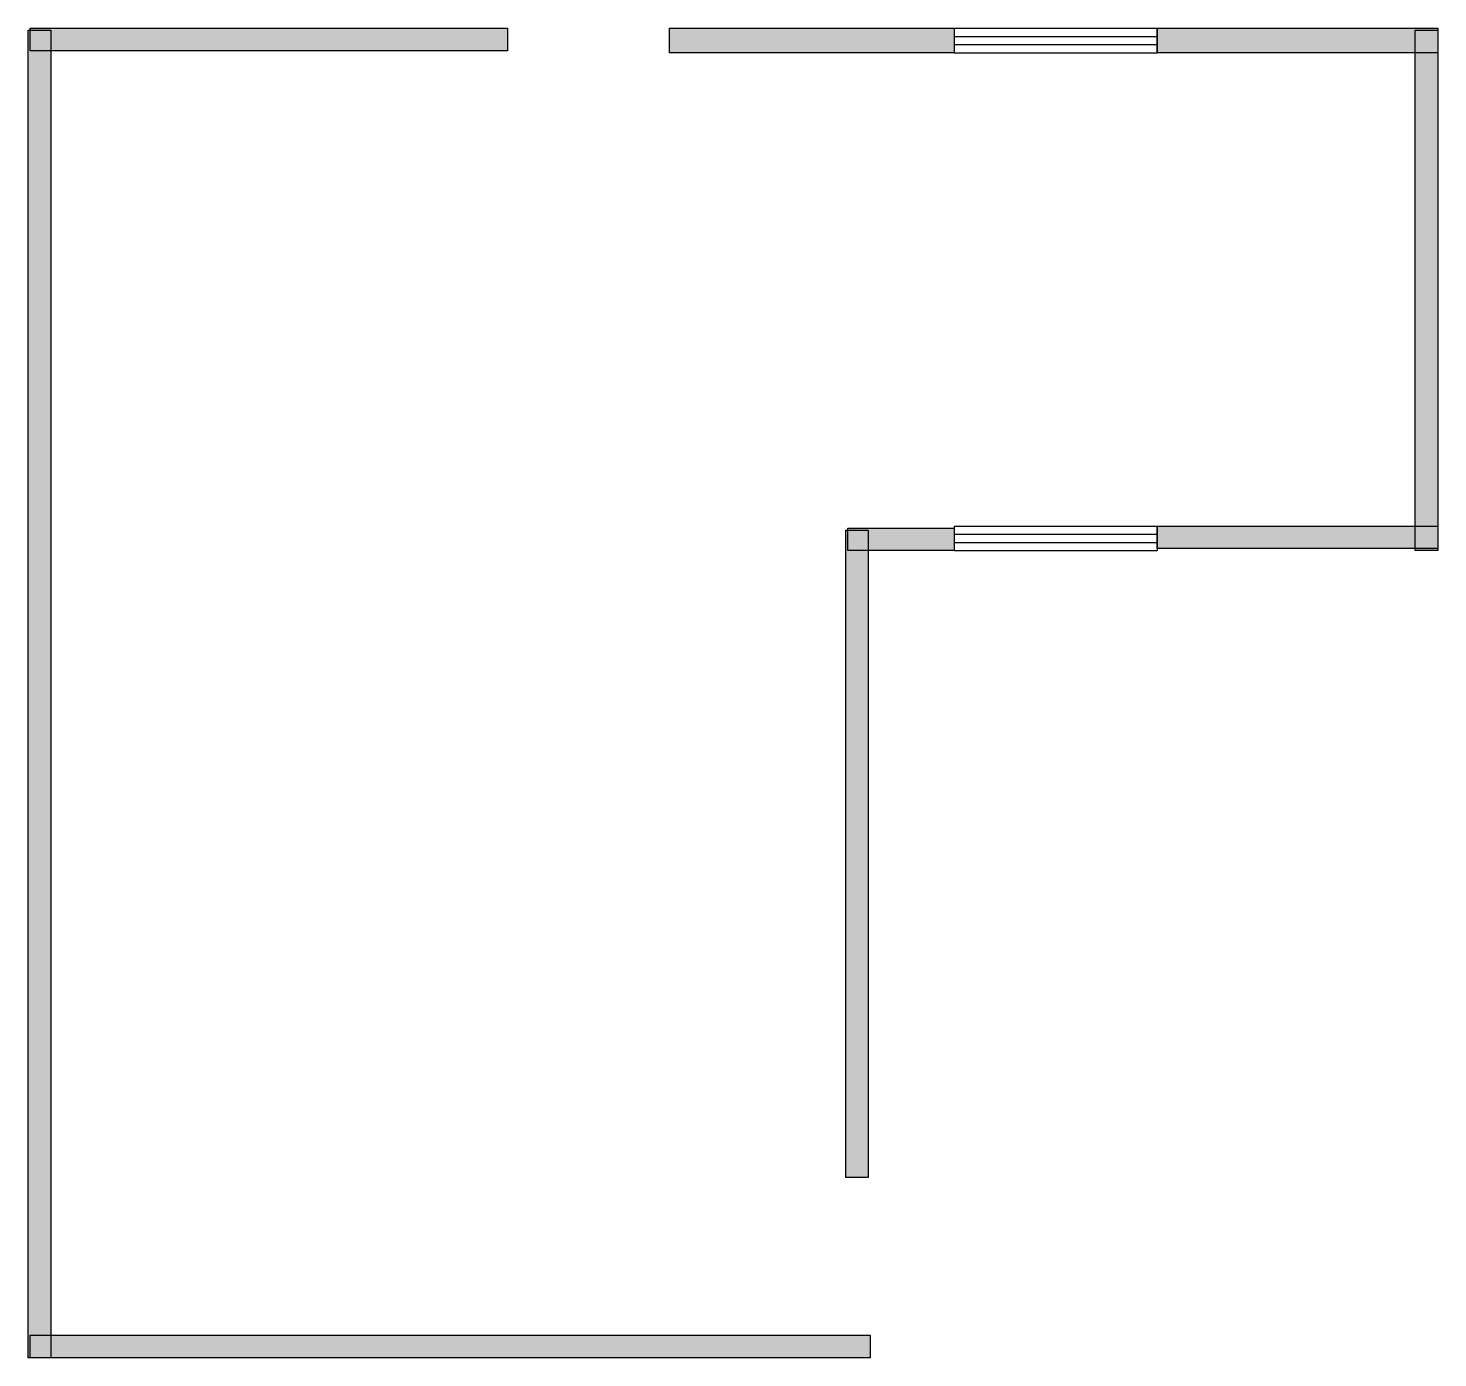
# Model space of a CAD drawing. Header units: centimetres. Extents: x 3 to 941, y 0 to 885.
import ezdxf

# ---------------------------------------------------------------- set-up
doc = ezdxf.new("R2010")
doc.units = ezdxf.units.CM
doc.layers.add('WALL', color=7, linetype='Continuous')
doc.layers.add('WINDOW', color=5, linetype='Continuous')

msp = doc.modelspace()

# ---------------------------------------------------------------- hatches: boundary and pattern name
at = {"layer": 'WALL'}
h = msp.add_hatch(color=256, dxfattribs=at)
h.dxf.hatch_style = 1
h.paths.add_polyline_path([(2.73, 883.64), (17.73, 883.64), (17.73, 0), (2.73, 0)])
h = msp.add_hatch(color=256, dxfattribs=at)
h.dxf.hatch_style = 1
h.paths.add_polyline_path([(4.09, 885), (321.82, 885), (321.82, 870), (4.09, 870)])
h = msp.add_hatch(color=256, dxfattribs=at)
h.dxf.hatch_style = 1
h.paths.add_polyline_path([(429.55, 885), (619.09, 885), (619.09, 868.64), (429.55, 868.64)])
h = msp.add_hatch(color=256, dxfattribs=at)
h.dxf.hatch_style = 1
h.paths.add_polyline_path([(754.09, 885), (940.91, 885), (940.91, 868.64), (754.09, 868.64)])
h = msp.add_hatch(color=256, dxfattribs=at)
h.dxf.hatch_style = 1
h.paths.add_polyline_path([(925.91, 883.64), (940.91, 883.64), (940.91, 537.27), (925.91, 537.27)])
h = msp.add_hatch(color=256, dxfattribs=at)
h.dxf.hatch_style = 1
h.paths.add_polyline_path([(754.09, 553.64), (940.91, 553.64), (940.91, 538.64), (754.09, 538.64)])
h = msp.add_hatch(color=256, dxfattribs=at)
h.dxf.hatch_style = 1
h.paths.add_polyline_path([(546.82, 550.91), (561.82, 550.91), (561.82, 120), (546.82, 120)])
h = msp.add_hatch(color=256, dxfattribs=at)
h.dxf.hatch_style = 1
h.paths.add_polyline_path([(548.18, 552.27), (619.09, 552.27), (619.09, 537.27), (548.18, 537.27)])
h = msp.add_hatch(color=256, dxfattribs=at)
h.dxf.hatch_style = 1
h.paths.add_polyline_path([(4.09, 15), (563.18, 15), (563.18, 0), (4.09, 0)])

# ---------------------------------------------------------------- linework, layer by layer
for points in [[(2.73, 883.64), (17.73, 883.64), (17.73, 0), (2.73, 0)], [(4.09, 885), (321.82, 885), (321.82, 870), (4.09, 870)], [(429.55, 885), (619.09, 885), (619.09, 868.64), (429.55, 868.64)], [(754.09, 885), (940.91, 885), (940.91, 868.64), (754.09, 868.64)], [(925.91, 883.64), (940.91, 883.64), (940.91, 537.27), (925.91, 537.27)], [(754.09, 553.64), (940.91, 553.64), (940.91, 538.64), (754.09, 538.64)], [(546.82, 550.91), (561.82, 550.91), (561.82, 120), (546.82, 120)], [(548.18, 552.27), (619.09, 552.27), (619.09, 537.27), (548.18, 537.27)], [(4.09, 15), (563.18, 15), (563.18, 0), (4.09, 0)]]:
    msp.add_lwpolyline(points, close=True, dxfattribs=at)
at = {"layer": 'WINDOW'}
for p, q in [((619.09, 885), (754.09, 885)), ((619.09, 885), (619.09, 868.64)), ((754.09, 885), (754.09, 868.64)), ((619.09, 879.55), (754.09, 879.55)), ((619.09, 874.09), (754.09, 874.09)), ((619.09, 868.64), (754.09, 868.64)), ((619.09, 553.64), (754.09, 553.64)), ((619.09, 553.64), (619.09, 537.27)), ((754.09, 553.64), (754.09, 537.27)), ((619.09, 548.18), (754.09, 548.18)), ((619.09, 542.73), (754.09, 542.73)), ((619.09, 537.27), (754.09, 537.27))]:
    msp.add_line(p, q, dxfattribs=at)

doc.saveas('drawing.dxf')
